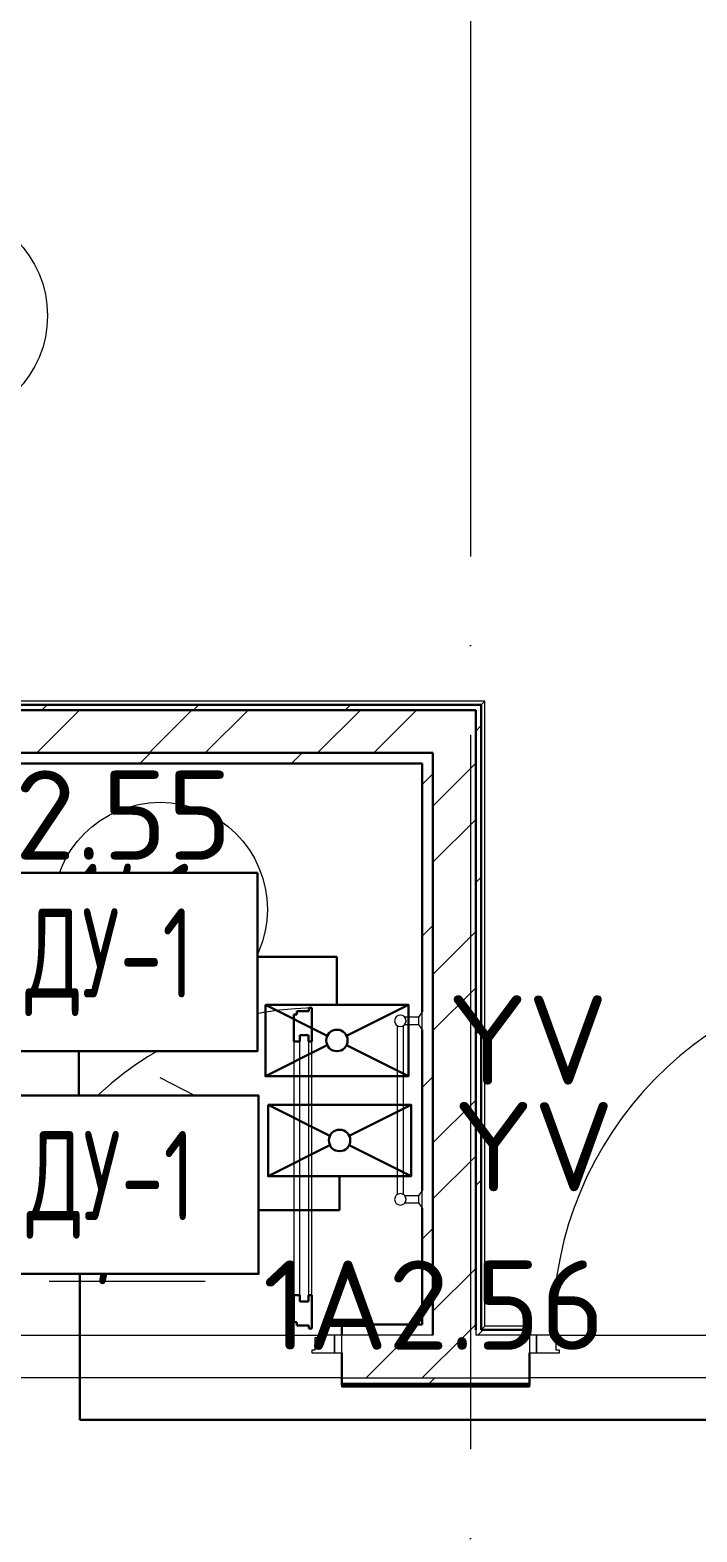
# Model space of a CAD drawing. Header units: millimetres. Extents: x -1073752 to 1436911, y -1379358 to 94781.
# Drawn here: x -1034249 to -1032383, y -875001 to -870795 of the extents above; entities that cross this region are included whole.
import ezdxf
from ezdxf.enums import TextEntityAlignment as Align

# ---------------------------------------------------------------- set-up
doc = ezdxf.new("R2010")
doc.units = ezdxf.units.MM
doc.set_wipeout_variables(frame=1)
doc.linetypes.add('ADSK_Линия сетки', pattern=[25, 20, -2.5, 0, -2.5])
for name, color, linetype, lineweight in [('RC-Дымоудаление', 1, 'Continuous', 30), ('Двери', 252, 'Continuous', 9), ('лс', 5, 'Continuous', 30), ('Марки помещений', 7, 'Continuous', 20), ('Ограждение', 252, 'Continuous', 9), ('Оси', 252, 'Continuous', 9), ('Сантехника', 252, 'Continuous', 9), ('Стены наружные', 7, 'Continuous', 18), ('Стены штриховка', 7, 'Continuous', 9)]:
    doc.layers.add(name, color=color, linetype=linetype, lineweight=lineweight)
doc.layers.add('RC-Позиционные_обозначения', color=7, linetype='Continuous')
doc.layers.add('RC-Таблицы', color=7, linetype='Continuous')
doc.layers.add('Двери открывание', color=7, linetype='Continuous', lineweight=9, true_color=0xc0c0c0)
doc.styles.add('GOST Common_3', font='', dxfattribs={"height": 3.5})
doc.styles.add('ISOCPEUR', font='isocpeur.ttf', dxfattribs={"height": 250})
doc.styles.add('RubezhCAD', font='isocpeur.ttf')
doc.styles.get("Standard").update_dxf_attribs({"font": 'arial.ttf'})
doc.styles.get('GOST Common_3').set_extended_font_data('GOST 2.304 type A')

# ---------------------------------------------------------------- blocks, each defined once
blk = doc.blocks.new('1 этаж')
at = {"layer": 'Ограждение', "true_color": 0x636466}
h = blk.add_hatch(dxfattribs=at)
h.set_pattern_fill('FP_27', color=251, style=0, pattern_type=2)
h.set_pattern_definition([(0, (-32129.8, 96), (0, 600), []), (90, (-32129.8, 96), (-600, 4e-14), [])])
h.paths.add_polyline_path([(-40935.5, 22881.3), (-40440.8, 22881.3), (-40440.8, 22886.3), (-40965.8, 22886.3), (-40965.8, 22881.3)])
at = {"layer": 'Двери', "color": 251, "lineweight": 30, "true_color": 0x636466}
for p, q in [((-41057.8, 23933.3), (-41091.8, 23933.3)), ((-41091.8, 23933.3), (-41091.8, 23924.3)), ((-41049.8, 23942.3), (-41057.8, 23942.3)), ((-41057.8, 23942.3), (-41057.8, 23933.3)), ((-41049.8, 23848.3), (-41049.8, 23942.3)), ((-41091.8, 23924.3), (-41099.8, 23924.3)), ((-41099.8, 23924.3), (-41099.8, 23848.3)), ((-41099.8, 23848.3), (-41082.8, 23848.3)), ((-41082.8, 23848.3), (-41082.8, 23866.3)), ((-41082.8, 23866.3), (-41058.8, 23866.3)), ((-41058.8, 23866.3), (-41058.8, 23848.3)), ((-41058.8, 23848.3), (-41049.8, 23848.3)), ((-41099.8, 23138.3), (-41099.8, 23062.3)), ((-41099.8, 23138.3), (-41082.8, 23138.3)), ((-41082.8, 23138.3), (-41082.8, 23120.3)), ((-41058.8, 23138.3), (-41049.8, 23138.3)), ((-41058.8, 23120.3), (-41058.8, 23138.3)), ((-41049.8, 23044.3), (-41049.8, 23138.3)), ((-41082.8, 23120.3), (-41058.8, 23120.3)), ((-41099.8, 23062.3), (-41091.8, 23062.3)), ((-41091.8, 23062.3), (-41091.8, 23053.3)), ((-41091.8, 23053.3), (-41057.8, 23053.3)), ((-41057.8, 23053.3), (-41057.8, 23044.3)), ((-41057.8, 23044.3), (-41049.8, 23044.3))]:
    blk.add_line(p, q, dxfattribs=at)
at = {"layer": 'Двери', "color": 251, "true_color": 0x636466}
for p, q in [((-41099.8, 23848.3), (-41099.8, 23138.3)), ((-41082.8, 23120.3), (-41082.8, 23866.3)), ((-41082.8, 23866.3), (-41058.8, 23866.3)), ((-41058.8, 23866.3), (-41058.8, 23120.3)), ((-41049.8, 23138.3), (-41049.8, 23848.3)), ((-41058.8, 23120.3), (-41082.8, 23120.3)), ((-41026.8, 23018.3), (-41040.8, 23018.3)), ((-41040.8, 23018.3), (-41040.8, 22984.3)), ((-41026.8, 23026.3), (-41026.8, 23018.3)), ((-40985.8, 23026.3), (-41026.8, 23026.3)), ((-40965.8, 23026.3), (-40985.8, 23026.3)), ((-40985.8, 23026.3), (-40985.8, 22976.3)), ((-40985.8, 22976.3), (-40985.8, 23026.3)), ((-40965.8, 22976.3), (-40965.8, 23026.3)), ((-40440.8, 23026.3), (-40440.8, 22976.3)), ((-40420.8, 23026.3), (-40440.8, 23026.3)), ((-40420.8, 22976.3), (-40420.8, 23026.3)), ((-40379.8, 23026.3), (-40420.8, 23026.3)), ((-40420.8, 23026.3), (-40420.8, 22976.3)), ((-40379.8, 23018.3), (-40379.8, 23026.3)), ((-40365.8, 23018.3), (-40379.8, 23018.3)), ((-40365.8, 22984.3), (-40365.8, 23018.3)), ((-41040.8, 22984.3), (-41049.8, 22984.3)), ((-41049.8, 22984.3), (-41049.8, 22976.3)), ((-41049.8, 22976.3), (-40985.8, 22976.3)), ((-40985.8, 22976.3), (-40965.8, 22976.3)), ((-40440.8, 22976.3), (-40420.8, 22976.3)), ((-40420.8, 22976.3), (-40356.8, 22976.3)), ((-40356.8, 22984.3), (-40365.8, 22984.3)), ((-40356.8, 22976.3), (-40356.8, 22984.3))]:
    blk.add_line(p, q, dxfattribs=at)
at = {"layer": 'Двери открывание', "color": 251, "true_color": 0x636466}
for centre, radius, start in [((-39376.8, 23044.3), 998, 91.0334), ((-41031.8, 23044.3), 898, 91.1485)]:
    blk.add_arc(centre, radius, start, 180, dxfattribs=at)
at = {"layer": 'Марки помещений', "color": 251, "true_color": 0x636466}
blk.add_line((-41310.9, 23662.9), (-41473.8, 23746.8), dxfattribs=at)
for centre in [(-42088.9, 25880.5), (-41473.8, 24218.2)]:
    blk.add_circle(centre, 300, dxfattribs=at)
at = {"layer": 'Ограждение', "color": 251, "true_color": 0x636466}
for p, q in [((-40565.8, 24801.3), (-44320.8, 24801.3)), ((-40575.8, 24791.3), (-40565.8, 24801.3)), ((-40565.8, 23051.3), (-40565.8, 24801.3)), ((-40575.8, 23041.3), (-40565.8, 23051.3)), ((-40440.8, 23051.3), (-40565.8, 23051.3)), ((-40440.8, 23051.3), (-40440.8, 23041.3)), ((-40965.8, 22881.3), (-40965.8, 22886.3)), ((-40965.8, 22881.3), (-40440.8, 22881.3)), ((-40440.8, 22886.3), (-40440.8, 22881.3))]:
    blk.add_line(p, q, dxfattribs=at)
at = {"layer": 'Оси', "color": 251, "linetype": 'ADSK_Линия сетки', "ltscale": 100, "true_color": 0x636466}
blk.add_line((-40605.8, 32206.9), (-40605.8, 10956.3), dxfattribs=at)
at = {"layer": 'Сантехника', "color": 251, "true_color": 0x636466}
for p, q in [((-40740.8, 23931.3), (-40750.8, 23916.3)), ((-40740.8, 23931.3), (-40750.8, 23916.3)), ((-40740.8, 23881.3), (-40740.8, 23931.3)), ((-40810.8, 23893.6), (-40810.8, 23418.9)), ((-40792.8, 23419.4), (-40792.8, 23893.6)), ((-40750.8, 23916.3), (-40789.3, 23916.3)), ((-40789.3, 23896.3), (-40750.8, 23896.3)), ((-40750.8, 23916.3), (-40750.8, 23896.3)), ((-40750.8, 23896.3), (-40740.8, 23881.3)), ((-40740.8, 23431.3), (-40750.8, 23416.3)), ((-40740.8, 23431.3), (-40750.8, 23416.3)), ((-40740.8, 23381.3), (-40740.8, 23431.3)), ((-40750.8, 23416.3), (-40789.3, 23416.3)), ((-40789.3, 23396.3), (-40750.8, 23396.3)), ((-40750.8, 23416.3), (-40750.8, 23396.3)), ((-40750.8, 23396.3), (-40740.8, 23381.3))]:
    blk.add_line(p, q, dxfattribs=at)
for centre, start, end in [((-40801.8, 23906.3), 90, 270), ((-40801.8, 23906.3), 270, 90), ((-40801.8, 23406.3), 90, 270), ((-40801.8, 23406.3), 270, 90)]:
    blk.add_arc(centre, 16, start, end, dxfattribs=at)
for points, knots in [([(-40786.6, 23911.3), (-40786.9, 23912.1), (-40787.2, 23912.9), (-40787.7, 23913.8), (-40788, 23914.3), (-40788.3, 23914.9), (-40788.6, 23915.4), (-40788.8, 23915.6), (-40788.9, 23915.7), (-40789.1, 23916), (-40789.2, 23916.2), (-40789.3, 23916.3), (-40789.3, 23916.3)], [0.6666667, 0.6666667, 0.6666667, 0.6666667, 0.75, 0.7708333, 0.7916667, 0.8333333, 0.875, 0.8854167, 0.8958333, 0.9166667, 0.9583333, 1, 1, 1, 1]), ([(-40788.8, 23896.9), (-40788.8, 23897), (-40788.6, 23897.2), (-40788.3, 23897.6), (-40788, 23898.1), (-40787.5, 23899.1), (-40786.8, 23900.6), (-40786.2, 23902.8), (-40785.9, 23904.4), (-40785.8, 23905.5), (-40785.8, 23906)], [0.1111111, 0.1111111, 0.1111111, 0.1111111, 0.1388889, 0.1666667, 0.1944444, 0.2222222, 0.3333333, 0.3888889, 0.4444444, 0.4925448, 0.4925448, 0.4925448, 0.4925448]), ([(-40786.6, 23411.3), (-40786.9, 23412.1), (-40787.2, 23412.9), (-40787.7, 23413.8), (-40788, 23414.3), (-40788.3, 23414.9), (-40788.6, 23415.4), (-40788.8, 23415.6), (-40788.9, 23415.7), (-40789.1, 23416), (-40789.2, 23416.2), (-40789.3, 23416.3), (-40789.3, 23416.3)], [0.6666667, 0.6666667, 0.6666667, 0.6666667, 0.75, 0.7708333, 0.7916667, 0.8333333, 0.875, 0.8854167, 0.8958333, 0.9166667, 0.9583333, 1, 1, 1, 1]), ([(-40789.3, 23396.3), (-40789.3, 23396.3), (-40789.2, 23396.4), (-40789, 23396.6), (-40788.8, 23396.9), (-40788.6, 23397.2), (-40788.3, 23397.6), (-40788, 23398.1), (-40787.5, 23399.1), (-40786.8, 23400.6), (-40786.2, 23402.8), (-40785.9, 23404.3), (-40785.8, 23405.4), (-40785.8, 23405.9)], [0, 0, 0, 0, 0.0555556, 0.0833333, 0.1111111, 0.1388889, 0.1666667, 0.1944444, 0.2222222, 0.3333333, 0.3888889, 0.4444444, 0.4884465, 0.4884465, 0.4884465, 0.4884465])]:
    blk.add_open_spline(points, degree=3, knots=knots, dxfattribs=at)
for points in [[(-40785.9, 23908.1), (-40786, 23908.6), (-40786.1, 23909.2), (-40786.2, 23909.8)], [(-40785.9, 23408.1), (-40786, 23408.6), (-40786.1, 23409.2), (-40786.2, 23409.8)]]:
    blk.add_open_spline(points, degree=3, dxfattribs=at)
at = {"layer": 'Стены наружные', "color": 251, "lineweight": 30, "true_color": 0x636466}
for p, q in [((-40590.8, 24776.3), (-44345.8, 24776.3)), ((-40575.8, 24791.3), (-44330.8, 24791.3)), ((-40590.8, 23041.3), (-40590.8, 24776.3)), ((-40575.8, 23041.3), (-40575.8, 24791.3)), ((-42500.8, 24656.3), (-40710.8, 24656.3)), ((-40710.8, 24656.3), (-40710.8, 23026.3)), ((-42470.8, 24626.3), (-40740.8, 24626.3)), ((-40740.8, 24626.3), (-40740.8, 23931.3)), ((-40740.8, 23881.3), (-40740.8, 23431.3)), ((-40740.8, 23381.3), (-40740.8, 23056.3)), ((-40740.8, 23056.3), (-40965.8, 23056.3)), ((-40965.8, 23056.3), (-40965.8, 23026.3)), ((-40440.8, 23041.3), (-40575.8, 23041.3)), ((-40440.8, 23026.3), (-40440.8, 23041.3)), ((-40965.8, 22976.3), (-40965.8, 22886.3)), ((-40440.8, 22886.3), (-40440.8, 22976.3)), ((-40965.8, 22886.3), (-40440.8, 22886.3))]:
    blk.add_line(p, q, dxfattribs=at)
at = {"layer": 'Стены наружные', "color": 251, "linetype": 'Continuous', "lineweight": 9, "true_color": 0x636466}
for p, q in [((-41819.2, 24656.3), (-41699.2, 24776.3)), ((-41804.9, 24776.3), (-41789.9, 24791.3)), ((-41504.9, 24656.3), (-41384.9, 24776.3)), ((-41380.7, 24776.3), (-41365.7, 24791.3)), ((-41347.8, 24656.3), (-41227.8, 24776.3)), ((-41033.5, 24656.3), (-40913.5, 24776.3)), ((-40956.4, 24776.3), (-40941.4, 24791.3)), ((-40876.3, 24656.3), (-40756.3, 24776.3)), ((-40590.8, 24717.6), (-40575.8, 24732.6)), ((-41530.7, 24626.3), (-41500.7, 24656.3)), ((-41106.4, 24626.3), (-41076.4, 24656.3)), ((-40710.8, 24507.5), (-40590.8, 24627.5)), ((-40740.8, 24567.6), (-40710.8, 24597.6)), ((-40710.8, 24350.3), (-40590.8, 24470.3)), ((-40590.8, 24293.4), (-40575.8, 24308.4)), ((-40740.8, 24143.4), (-40710.8, 24173.4)), ((-40710.8, 24036), (-40590.8, 24156)), ((-40710.8, 23878.8), (-40590.8, 23998.8)), ((-40590.8, 23869.1), (-40575.8, 23884.1)), ((-40740.8, 23719.1), (-40710.8, 23749.1)), ((-40710.8, 23564.5), (-40590.8, 23684.5)), ((-40710.8, 23407.4), (-40590.8, 23527.4)), ((-40590.8, 23444.8), (-40575.8, 23459.8)), ((-40740.8, 23294.8), (-40710.8, 23324.8)), ((-40710.8, 23093.1), (-40590.8, 23213.1)), ((-40620.5, 23026.3), (-40590.8, 23055.9)), ((-40897.6, 22906.3), (-40777.6, 23026.3)), ((-40740.5, 22906.3), (-40620.5, 23026.3)), ((-40585.1, 23026.3), (-40570.1, 23041.3)), ((-40937.2, 22886.3), (-40932.2, 22891.3)), ((-40866.5, 22886.3), (-40861.5, 22891.3)), ((-40795.8, 22886.3), (-40790.8, 22891.3)), ((-40725.1, 22886.3), (-40720.1, 22891.3)), ((-40720.1, 22891.3), (-40705.1, 22906.3)), ((-40654.4, 22886.3), (-40649.4, 22891.3)), ((-40583.7, 22886.3), (-40578.7, 22891.3)), ((-40513, 22886.3), (-40508, 22891.3)), ((-40442.3, 22886.3), (-40440.8, 22887.7))]:
    blk.add_line(p, q, dxfattribs=at)
at = {"layer": 'Стены наружные', "color": 251, "true_color": 0x636466}
for p, q in [((-41934.8, 23026.3), (-41026.8, 23026.3)), ((-40379.8, 23026.3), (-39371.8, 23026.3)), ((-40965.8, 22906.3), (-41995.8, 22906.3)), ((-39310.8, 22906.3), (-40440.8, 22906.3))]:
    blk.add_line(p, q, dxfattribs=at)
at = {"layer": 'Стены штриховка', "color": 251, "true_color": 0x636466}
for p, q in [((-40710.8, 23026.3), (-40965.8, 23026.3)), ((-40590.8, 23041.3), (-40590.8, 23026.3)), ((-40440.8, 23026.3), (-40590.8, 23026.3)), ((-40965.8, 22906.3), (-40440.8, 22906.3)), ((-40965.8, 22891.3), (-40440.8, 22891.3))]:
    blk.add_line(p, q, dxfattribs=at)
at = {"layer": 'Марки помещений', "color": 251, "true_color": 0x636466, "style": 'GOST Common_3', "width": 0.9}
for s, p in [('146', (-41717.3, 24095.9)), ('%%U2,72', (-41784.6, 23227))]:
    blk.add_text(s, height=250, dxfattribs=at).set_placement(p)
blk = doc.blocks.new('A$C122646C6')
at = {"color": 1, "lineweight": 30}
for points in [[(0, 200), (400, 200), (400, 0), (0, 0), (0, 200)], [(0, 200), (173.2, 113.4)], [(400, 200), (226.8, 113.4)], [(173.2, 86.6), (0, 0)], [(226.8, 86.6), (400, 0)]]:
    blk.add_lwpolyline(points, dxfattribs=at)
blk.add_circle((200, 100), 30, dxfattribs=at)
blk = doc.blocks.new('RC-UGO-MDU-01')
at = {"layer": 'RC-Дымоудаление'}
blk.add_point((0, 0), dxfattribs=at)
blk.add_attdef('PSTN', text='', height=2.5, dxfattribs=at).set_placement((5.821, 2.37), align=Align.BOTTOM_CENTER)
blk.add_wipeout([(4.998, 2.498), (4.998, -2.498), (-4.998, -2.498), (-4.998, 2.498)]).dxf.layer = 'RC-Дымоудаление'
blk.add_wipeout([(-4.998, -2.498), (-4.998, 2.498), (4.998, 2.498), (4.998, -2.498)]).dxf.layer = 'RC-Дымоудаление'
blk.add_lwpolyline([(-4.998, 2.498), (4.998, 2.498), (4.998, -2.498), (-4.998, -2.498), (-4.998, 2.498)], close=True, dxfattribs=at)
at = {"layer": 'RC-Дымоудаление', "ltscale": 100, "style": 'ISOCPEUR', "width": 0.7}
blk.add_text('МДУ-1', height=2.5, dxfattribs=at).set_placement((0, 0), align=Align.MIDDLE)

msp = doc.modelspace()

# ---------------------------------------------------------------- linework, layer by layer
at = {"layer": 'лс', "color": 11}
for p, q in [((-1033390.7, -873390), (-1033613.3, -873390)), ((-1033390.7, -873524.5), (-1033390.7, -873390)), ((-1033383.3, -874004.5), (-1033383.3, -874099.2)), ((-1033383.3, -874099.2), (-1033609.9, -874099.2))]:
    msp.add_line(p, q, dxfattribs=at)
at = {"layer": 'лс', "color": 5}
for p, q in [((-1034113.1, -873654.9), (-1034113.1, -873778.7)), ((-1034109.7, -874278.2), (-1034109.7, -874686.7)), ((-1034109.7, -874686.7), (-1029755.2, -874686.7))]:
    msp.add_line(p, q, dxfattribs=at)

# ---------------------------------------------------------------- block references
for name, p in [('1 этаж', (-992411.4, -897475.7)), ('A$C122646C6', (-1033590.7, -873724.5))]:
    msp.add_blockref(name, p)

# ---------------------------------------------------------------- texts
at = {"layer": 'RC-Таблицы', "linetype": 'Continuous', "lineweight": 40, "char_height": 250, "width": 2400, "attachment_point": 5, "style": 'RubezhCAD'}
for insert in [(-1032856.9, -873623.1), (-1032840.3, -873921.7)]:
    msp.add_mtext('YV', dxfattribs=dict(at, insert=insert))

# ---------------------------------------------------------------- next in the draw order: block references
at = {"layer": 'RC-Дымоудаление', "color": 4, "linetype": 'Continuous', "lineweight": 40, "ltscale": 15}
ref = msp.add_blockref('RC-UGO-MDU-01', (-1034113.1, -873405.1), dxfattribs=dict(at, xscale=100, yscale=100, zscale=100))
ref.add_attrib('PSTN', '1А2.55', dxfattribs={"layer": 'RC-Позиционные_обозначения', "height": 250, "style": 'RubezhCAD'}).set_placement((-1034163.3, -873193.4), align=Align.BOTTOM_CENTER)
ref = msp.add_blockref('RC-UGO-MDU-01', (-1034109.7, -874028.5), dxfattribs=dict(at, xscale=100, yscale=100, zscale=100))
ref.add_attrib('PSTN', '1А2.56', dxfattribs={"layer": 'RC-Позиционные_обозначения', "height": 250, "style": 'RubezhCAD'}).set_placement((-1033119.4, -874565.4), align=Align.BOTTOM_CENTER)

# ---------------------------------------------------------------- next in the draw order: block references
msp.add_blockref('A$C122646C6', (-1033583.3, -874004.5))

doc.saveas('drawing.dxf')
